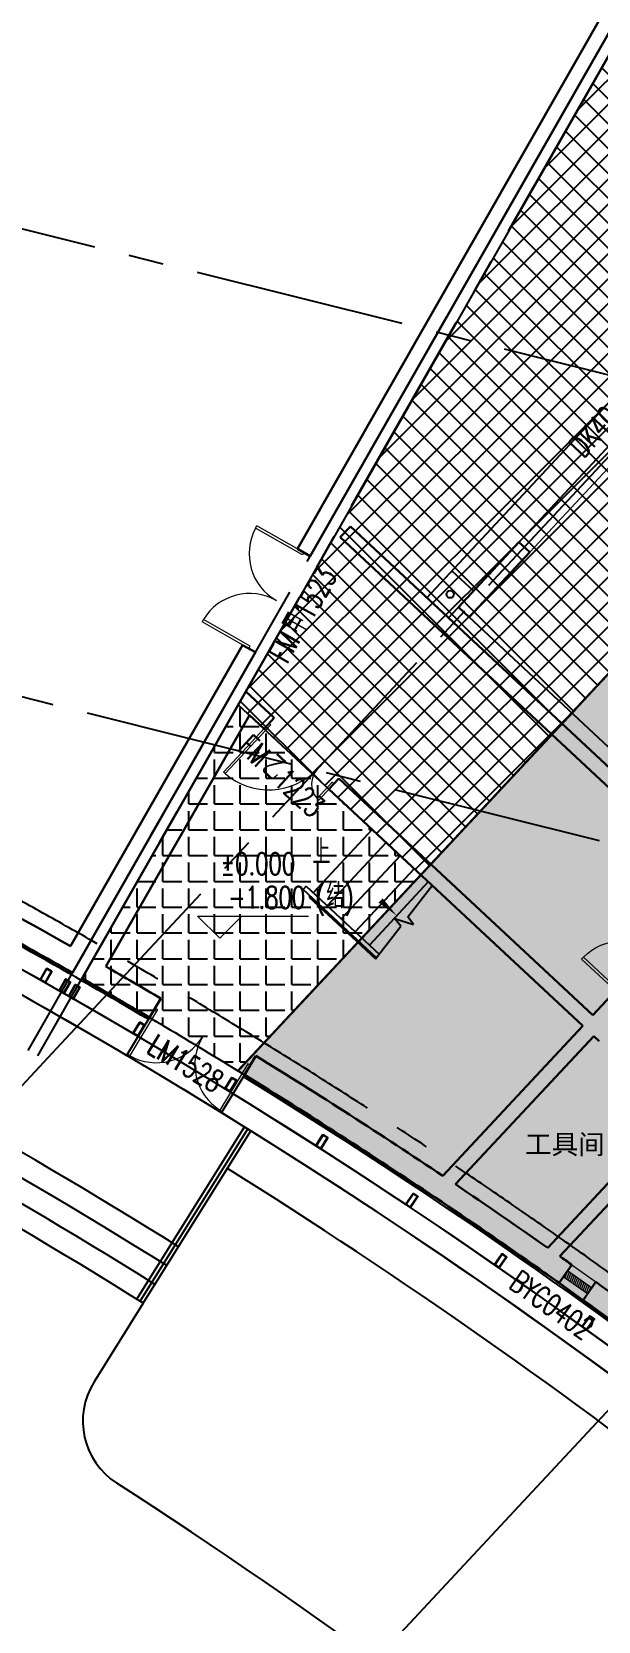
# Model space of a CAD drawing. Extents: x 138868 to 1251000, y -188972 to 132579.
# Drawn here: x 247541 to 255207, y 42981 to 64503 of the extents above; entities that cross this region are included whole.
import ezdxf
from ezdxf.enums import TextEntityAlignment as Align

# ---------------------------------------------------------------- set-up
doc = ezdxf.new("R2010")
doc.units = 0
doc.linetypes.add('CENTER2', pattern=[28.575000000000003, 19.05, -3.175, 3.175, -3.175])
doc.layers.get('0').update_dxf_attribs({"color": 8})
doc.layers.get('Defpoints').update_dxf_attribs({"color": 8})
for name, color, linetype in [('#幕墙线-平面', 8, 'Continuous'), ('#标注', 8, 'Continuous'), ('#轴线', 8, 'CENTER2'), ('A-FLOR', 8, 'Continuous'), ('A-FLOR-GRND', 8, 'Continuous'), ('A-FLOR-PIPE', 8, 'Continuous'), ('A-FLOR-RAIL', 8, 'Continuous'), ('A-ROAD', 8, 'Continuous'), ('A-THERMAL', 8, 'Continuous'), ('CURTWALL', 8, 'Continuous'), ('DIM_SYMB', 8, 'Continuous'), ('STAIR', 8, 'Continuous'), ('WINDOW_TEXT', 8, 'Continuous'), ('建-填充', 8, 'Continuous'), ('数据中心轮廓线', 8, 'Continuous')]:
    doc.layers.add(name, color=color, linetype=linetype)
for name, color, linetype, lineweight in [('DIM_ELEV', 8, 'Continuous', 5), ('DOOR_FIRE', 8, 'Continuous', 13), ('DOOR_FIRE_TEXT', 8, 'Continuous', 9), ('PUB_TEXT', 8, 'Continuous', 5), ('WALL', 8, 'Continuous', 30), ('WINDOW', 8, 'Continuous', 13)]:
    doc.layers.add(name, color=color, linetype=linetype, lineweight=lineweight)
doc.styles.add('_TCH_DIM', font='SIMPLEX', dxfattribs={"bigfont": 'GBCBIG'})
doc.styles.add('_TCH_WINDOW', font='SIMPLEX', dxfattribs={"height": 3.5, "bigfont": 'GBCBIG'})
doc.styles.add('JHZX', font='jrs.shx', dxfattribs={"width": 0.6, "bigfont": 'jhz.shx'})
doc.styles.get("Standard").update_dxf_attribs({"font": 'arial.ttf'})
doc.dimstyles.new('JZBZ-300', dxfattribs={"dimscale": 300, "dimtxt": 3, "dimasz": 1.5, "dimexe": 1, "dimexo": 1, "dimgap": 0.5, "dimtad": 1, "dimdec": 0, "dimdsep": 46, "dimtxsty": 'JHZX', "dimblk1": 'ARCHTICK', "dimblk2": 'ARCHTICK', "dimsah": 1, "dimcen": 0, "dimclrd": 1, "dimclre": 1, "dimclrt": 2, "dimadec": 1, "dimazin": 2, "dimtfac": 1, "dimtdec": 0, "dimtix": 1, "dimtmove": 0, "dimatfit": 3, "dimfxl": 1, "dimtolj": 1, "dimlwd": -1, "dimlwe": -1, "dimarcsym": 1})

# ---------------------------------------------------------------- blocks, each defined once
blk = doc.blocks.new('$DorLib2D$00000002')
for p, q in [((-0.5, -5.684341886080802e-17), (-0.5000000000000007, 0.4875)), ((-0.4750000000000007, 0.4875), (-0.5000000000000007, 0.4875)), ((-0.475, -2.842170943040401e-17), (-0.4750000000000007, 0.4875)), ((0.475, -2.842170943040401e-17), (0.4750000000000007, 0.4875)), ((0.4750000000000007, 0.4875), (0.5000000000000007, 0.4875)), ((0.5, -5.684341886080802e-17), (0.5000000000000007, 0.4875)), ((-0.5, -5.684341886080802e-17), (-0.475, -2.842170943040401e-17)), ((0.5, -5.684341886080802e-17), (0.475, -2.842170943040401e-17))]:
    blk.add_line(p, q)
for centre, start, end in [((-0.4875, -4.263256414560601e-17), 0, 88.53071641864632), ((0.4875, -4.263256414560601e-17), 91.4692835813537, 180)]:
    blk.add_arc(centre, 0.4875, start, end)
blk = doc.blocks.new('$WINLIB2D$00000007')
for points in [[(-0.5, 0.5), (0.5, 0.5)], [(-0.5, 0.5), (-0.5000000000000071, -0.5)], [(0.4999999999999929, 0.4999999999999716), (0.4999999999999929, -0.4999999999999858)], [(-0.5, -0.5), (0.5, -0.5)]]:
    blk.add_lwpolyline(points)
blk = doc.blocks.new('$DorLib2D$00000225')
for p, q in [((0.4750000000000032, -0.001447885298549778), (0.4750000000000032, 0.7521225008925327)), ((0.4750000000000032, 0.7521225008925327), (0.5000000000000036, 0.7521225008925363)), ((0.5000000000000036, -0.001447885298549778), (0.5000000000000036, 0.7521225008925363)), ((-0.4999999999999982, -3.552713678800501e-15), (-0.5, 0.252035990386009)), ((-0.4750000000000014, 0.252035990386009), (-0.5, 0.252035990386009)), ((-0.4749999999999996, -3.552713678800501e-15), (-0.4750000000000014, 0.252035990386009)), ((-0.4749999999999996, -3.552713678800501e-15), (-0.4999999999999947, -3.552713678800501e-15)), ((0.4750000000000032, -0.001447885298549778), (0.4999999999999929, -0.001447885298549778))]:
    blk.add_line(p, q)
for centre, radius, start, end in [((0.5046168020419071, -0.001920809357812914), 0.7546247204382253, 92.24926861260724, 179.7237749158362), ((-0.5007908120542499, 0.002572563917482285), 0.2507930763238999, 359.7898704778746, 84.09743784757413)]:
    blk.add_arc(centre, radius, start, end)
blk = doc.blocks.new('$WINLIB2D$00000039')
for points in [[(-0.4999999999983409, 0.5000000000445652), (-0.4999999999999964, -0.4999999999999716)], [(0.5000000000016591, 0.4999999999536158), (-0.4999999999983409, 0.5000000000445652)], [(-0.499999999999428, 0.1666666667124446), (0.500000000000572, 0.1666666666205998)], [(-0.4518745131427302, -0.1666666666260284), (-0.5000000000072298, 0.08358586507802102)], [(-0.3838834764901549, -0.166666666632409), (-0.4479860405916831, 0.1666666667079113)], [(-0.3158924398378069, -0.166666666637866), (-0.3799950039392748, 0.1666666667006353)], [(-0.2479014031851996, -0.166666666645142), (-0.3120039672867243, 0.1666666666951784)], [(-0.1799103665328481, -0.1666666666505989), (-0.2440129306343159, 0.1666666666887977)], [(-0.1119193298802692, -0.1666666666569512), (-0.1760218939817904, 0.1666666666824455)], [(-0.04392829322788927, -0.1666666666633319), (-0.1080308573293216, 0.1666666666760648)], [(0.02406274342471804, -0.1666666666696841), (-0.04003982067680312, 0.1666666666697125)], [(0.09205378007703402, -0.1666666666751411), (0.02795121597557682, 0.1666666666642556)], [(0.1600448167296129, -0.1666666666815217), (0.0959422526280953, 0.1666666666578749)], [(0.2280358533819644, -0.166666666687874), (0.163933289280525, 0.1666666666505989)], [(0.2960268900345753, -0.1666666666942547), (0.231924325933047, 0.1666666666460657)], [(0.3640179266869801, -0.1666666667006069), (0.2999153625854838, 0.166666666639685)], [(0.4320089633395341, -0.1666666667060639), (0.3679063992380058, 0.166666666632409)], [(0.4999999999916831, -0.1666666667115209), (0.4358974358904746, 0.1666666666260568)], [(0.4999999999983338, -0.5000000000463842), (0.4999999999999609, 0.4999999999999432)], [(-0.500000000000572, -0.1666666666214951), (0.499999999999428, -0.1666666667124446)], [(0.4999999999983338, -0.5000000000463842), (-0.5000000000016662, -0.4999999999554348)]]:
    blk.add_lwpolyline(points)
blk = doc.blocks.new('A$Cd70d14ae')
at = {"layer": '建-填充'}
h = blk.add_hatch(dxfattribs=at)
h.set_pattern_fill('ANSI37', color=256, scale=150)
h.set_pattern_definition([(45, (-1181910.985593817, -339208.7316489072), (-168.3798022700466, 168.3798022700466), []), (135, (-1181910.985593817, -339208.7316489072), (-168.3798022700466, -168.3798022700466), [])])
edge = h.paths.add_edge_path()
edge.add_line((44003.66770309326, -54691.26008495793), (73367.41551958487, -23202.49571749812))
edge.add_arc((0.0003308909508632496, -124899.9991782589), 125399.9992887625, 54.19226882732071, 55.16045545718558)
edge.add_line((71638.53380704133, -21977.30807951174), (68247.36294501924, -25613.89360229502))
edge.add_line((68247.36294501924, -25613.89360229502), (65541.35429728191, -23090.49971506133))
edge.add_line((65541.35429728191, -23090.49971506133), (62507.1214453757, -26344.31608437526))
edge.add_line((62507.1214453757, -26344.31608437526), (57150.29470847428, -25008.88429864321))
edge.add_line((57150.29470847428, -25008.88429864321), (46074.22901807888, -44427.2946118351))
edge.add_line((46074.22901807888, -44427.2946118351), (43111.37311073113, -49620.46677691641))
edge.add_line((43111.37311073113, -49620.46677691641), (43111.99489904521, -49621.04660389974))
edge.add_line((43111.99489904521, -49621.04660389974), (41533.47666225908, -52387.76966309902))
edge.add_line((41533.47666225908, -52387.76966309902), (44003.66770309326, -54691.26008495793))
h = blk.add_hatch(dxfattribs=at)
h.set_pattern_fill('沙地', color=256, scale=200)
h.set_pattern_definition([(0, (-1181710.985593817, -339008.7316489072), (200, 200), [0, -400])])
edge = h.paths.add_edge_path()
edge.add_arc((-5.799514474347234e-05, -124899.9997239537), 125399.9999588372, 50.595484492603475, 54.19226882909709, ccw=False)
edge.add_arc((74905.38638249483, -33723.34112868203), 7399.999999524198, -43.000000001942624, 50.595484496434494, ccw=False)
edge.add_line((80317.4037739576, -38770.12899300351), (58913.48786749036, -61723.01868310437))
edge.add_line((58913.48786749036, -61723.01868310437), (58689.12700524527, -61953.37206457043))
edge.add_line((58689.12700524527, -61953.37206457043), (58356.02656423437, -62261.32573112228))
edge.add_arc((53501.47046901046, -56676.2305760567), 7400.000187352208, 231.89625553434, 310.9971188627708, ccw=False)
edge.add_arc((-5.258012242848054e-05, -124899.9997113437), 79299.99994527503, 51.8962543357454, 56.07277768417117)
edge.add_line((44260.45438872185, -59101.04710592562), (41529.68595674797, -57344.2806989107))
edge.add_line((41529.68595674797, -57344.2806989107), (45927.7232496303, -52631.43135201052))
edge.add_line((45927.7232496303, -52631.43135201052), (45913.26296266005, -52643.46987978922))
edge.add_line((45913.26296266005, -52643.46987978922), (73367.41551958487, -23202.49571749812))
h = blk.add_hatch(dxfattribs=at)
h.set_pattern_fill('ANGLE', color=256, scale=100)
h.set_pattern_definition([(0, (-1181910.985593817, -339208.7316489072), (0, 349.25), [254, -95.25]), (90, (-1181910.985593817, -339208.7316489072), (-349.25, 2.138539473011066e-14), [254, -95.25])])
edge = h.paths.add_edge_path()
edge.add_line((41533.47666225908, -52387.76966309902), (39420.09694018704, -56091.96279412421))
edge.add_arc((-5.234142008703202e-05, -124899.9997107704), 79299.99994465883, 58.418996831105915, 60.191621896374215, ccw=False)
edge.add_line((41529.68595674797, -57344.2806989107), (44003.66770309326, -54691.26008495793))
edge.add_line((44003.66770309326, -54691.26008495793), (41533.47666225908, -52387.76966309902))
at = {"layer": 'A-FLOR'}
for points in [[(44003.66770309326, -54691.26008495793), (73367.41551958487, -23202.49571749812, 0.004224536247316131), (71638.53380704133, -21977.30807951174), (68247.36294501924, -25613.89360229502), (65541.35429728191, -23090.49971506133), (62507.1214453757, -26344.31608437526), (57150.29470847428, -25008.88429864321), (46074.22901807888, -44427.2946118351), (43111.37311073113, -49620.46677691641), (43111.99489904521, -49621.04660389974), (41533.47666225908, -52387.76966309902)], [(41533.47666225908, -52387.76966309902), (39420.09694018704, -56091.96279412421, -0.007734690186269356), (41529.68595674797, -57344.2806989107), (44003.66770309326, -54691.26008495793)]]:
    blk.add_lwpolyline(points, format="xyb", close=True, dxfattribs=at)
blk.add_lwpolyline([(73367.4155195844, -23202.49571749783, 30, 30, -0.01569522088522697), (79602.84282119965, -28005.48287585442, 30, 30, -0.4327152502928488), (80317.4037739576, -38770.12899300351, 30, 30, 0), (80317.4037739576, -38770.12899300351, 30, 30, 0), (58913.48786749036, -61723.01868310437, 30, 30, 0), (58689.12700524527, -61953.37206457043, 30, 30, 0), (58356.02656423437, -62261.32573112228, 30, 30, -0.3595335964508717), (48935.02431424824, -62499.25146632234, 30, 30, 0.01822553852093915), (44260.45438872185, -59101.04710592562, 30, 30, 0), (41529.68595674797, -57344.2806989107, 30, 30, 0), (45927.7232496303, -52631.43135201052, 30, 30, 0), (45913.26296266005, -52643.46987978922, 30, 30, 0), (73367.41551958487, -23202.49571749812, 0, 0, 0)], format="xyseb", dxfattribs=at)
at = {"layer": 'A-FLOR-GRND', "ltscale": 5}
blk.add_lwpolyline([(66033.56840754996, -16885.51994499011, -0.03476963203113186), (80364.59261737086, -27078.2626046426, -0.4327152502716788), (81195.02831922771, -39588.52701144561), (59791.11241275372, -62541.41670154745, -0.3893999561661741), (48194.51964070555, -63443.52507527499, 0.02663891285834788), (41386.69465708686, -58667.44349584205)], format="xyb", dxfattribs=at)
at = {"layer": 'A-FLOR-PIPE'}
for p, q in [((44084.87886220147, -50938.47381492628), (65934.18385913639, -27507.96280041838)), ((44377.42034284957, -51211.27315895073), (62245.77737648293, -32049.80617652554)), ((44425.87804224319, -50572.79696412629), (44718.41952289105, -50845.59630815114)), ((44084.87886221218, -50938.47381493612), (44377.42034286004, -51211.27315896098))]:
    blk.add_line(p, q, dxfattribs=at)
blk.add_circle((44401.64919255138, -50892.03506154346), 50, dxfattribs=at)
at = {"layer": 'A-FLOR-RAIL'}
for p, q in [((40162.56336811348, -60437.75506367057), (41619.84138056752, -58105.6227553779)), ((40204.96577285253, -60464.2510269921), (41662.24378530658, -58132.11871869944))]:
    blk.add_line(p, q, dxfattribs=at)
at = {"layer": 'A-ROAD'}
blk.add_line((40247.36817759136, -60490.74699031358), (39581.42198300571, -61556.48367384612), dxfattribs=at)
for centre, radius, start, end in [((-2.328306436538696e-10, -124899.9997902364), 69700.0000000002, 29.17279871048861, 150.8272012895114), ((40429.47007778846, -62086.4029402773), 1000, 147.9999998562345, 237.2329652391417), ((-2.328306436538696e-10, -124899.9997902364), 73700.0000000002, 27.45097927911282, 57.23296523914176)]:
    blk.add_arc(centre, radius, start, end, dxfattribs=at)
at = {"layer": 'A-THERMAL', "ltscale": 5}
for points in [[(64521.82260695819, -17337.83493830508, -0.03687290947385417), (79621.88666630883, -27982.30235501705, -0.432715250271674), (80339.34448833318, -38790.58893017244), (58935.42858185919, -61743.47862027428, -0.3893999561661921), (48916.51180359279, -62522.85829694016, 0.02813842068170495), (41603.03414781182, -57424.66757356364, 0.02813842068170495)], [(40314.41528553516, -56646.93518318143, 0.01145304359925396), (37146.53022544272, -54872.37523889262, 0.01145304359925396)]]:
    blk.add_lwpolyline(points, format="xyb", dxfattribs=at)
at = {"layer": 'CURTWALL'}
for points in [[(64660.71196255574, -17106.29715110455, -0.03687290947385393), (79793.28034773536, -27773.67779757705, -0.4327152502716805), (80536.80998777036, -38974.72848738934), (59132.89408129637, -61927.61817749118, -0.3893999561661936), (48749.89822754194, -62735.31986117148, 0.02813842068170497), (41461.33086518315, -57654.49398564955, 0.02813842068170497)], [(40177.10114246514, -56879.41061438434, 0.01145304359925363), (37020.00615385291, -55110.8949640902)]]:
    blk.add_lwpolyline(points, format="xyb", dxfattribs=at)
blk.add_arc((2.193008549511433e-05, -124899.999744229), 78700.00000013188, 58.3413304826255, 59.43338865794002, dxfattribs=at)
at = {"layer": 'DIM_ELEV'}
for p, q in [((41283.51440618257, -55550.73164890718), (40983.51440618257, -55250.73164890718)), ((40983.51440618257, -55250.73164890718), (42485.35868625785, -55250.73164890718)), ((41283.51440618257, -55550.73164890718), (41583.51440618257, -55250.73164890718))]:
    blk.add_line(p, q, dxfattribs=at)
at = {"layer": 'DIM_SYMB', "elevation": -1682.692307692308}
blk.add_lwpolyline([(42824.12444558972, -54445.89786431094, 0, 0, 0), (43679.80827648519, -55243.83594558312, 0, 80.00000000000001, 0), (43460.40216599917, -55039.23643756466, 0, 0, 0)], format="xyseb", dxfattribs=at)
at = {"layer": 'STAIR'}
for p, q in [((43345.44940183894, -54077.46158760652), (42547.51132058119, -54933.14541850786)), ((43345.44940183894, -54077.46158760652), (44157.98273240798, -54835.16117633152)), ((43535.60136426007, -54254.78116122255), (42737.66328300186, -55110.46499212435)), ((43725.75332668121, -54432.10073483858), (42927.81524542277, -55287.78456574079)), ((43915.90528910258, -54609.42030845466), (43117.96720780805, -55465.10413932393)), ((42452.43533935607, -54844.48563169379), (42411.51543775224, -54888.366853791)), ((42452.43533935607, -54844.48563169379), (43440.82238775631, -55766.17146527191)), ((44106.05725152371, -54786.73988207069), (43308.11917022849, -55642.42371294036)), ((43829.70707259257, -55261.3253098444), (44157.98273239494, -54835.16117633792)), ((42411.51543775224, -54888.366853791), (43404.04493418499, -55813.91558265319)), ((42506.59141897294, -54977.02664061013), (42492.95145176188, -54991.65371463145)), ((42492.95145176188, -54991.65371463145), (43391.78578297165, -55829.83028843493)), ((42696.74338139361, -55154.34621422656), (42683.10341418302, -55168.97328824748)), ((43732.23967794701, -55387.85649346176), (43650.25738148228, -55280.60024390486)), ((43650.25738148228, -55280.60024390486), (43906.62932862947, -55361.96158185595)), ((43906.62932862947, -55361.96158185595), (43829.70707259257, -55261.3253098444)), ((42886.89534381428, -55331.665787843), (42873.25537660415, -55346.29286186351)), ((43077.04730619956, -55508.9853614262), (43063.40733902552, -55523.61243547959)), ((43391.78578299657, -55829.83028844435), (43732.23967794701, -55387.85649346176)), ((43267.19926862046, -55686.30493504263), (43253.55930144666, -55700.93200909562)), ((40247.36817759159, -60490.74699031364), (41704.64619004563, -58158.61468202097))]:
    blk.add_line(p, q, dxfattribs=at)
for radius in [76849.99999993117, 76549.99999993117, 76249.99999993117, 75949.99999993117]:
    blk.add_arc((-0.0001059733331203461, -124899.9997901765), radius, 57.99999984907587, 64.00000163209756, dxfattribs=at)
at = {"layer": 'WALL'}
for p, q in [((47224.31384287961, -41703.29790031817), (42334.59557072632, -50275.88661357306)), ((42508.32187362574, -50374.97834724362), (47463.43283322849, -41687.74404845794)), ((43051.07840535184, -49974.43929286255), (42914.67873333953, -50120.71003318671)), ((42914.67873333953, -50120.71003318671), (47970.9245785824, -54835.73556307331)), ((43051.07840535184, -49974.43929286255), (48253.5949909261, -54825.86449476791)), ((42334.59557072632, -50275.88661357306), (42508.32187362574, -50374.97834724362)), ((45332.21804693993, -50187.37797668047), (44513.82001486165, -51065.00241862726)), ((44660.09075518535, -51201.40209063981), (45478.4887872641, -50323.77764869324)), ((45478.4887872641, -50323.77764869324), (45332.21804693993, -50187.37797668047)), ((44513.82001486165, -51065.00241862726), (44660.09075518535, -51201.40209063981)), ((41591.40756820654, -51578.8338853037), (39264.65920254611, -55658.0580180476)), ((41765.13387110597, -51677.92561897426), (41591.40756820654, -51578.8338853037)), ((39289.87239209865, -56017.52095684031), (41765.13387110597, -51677.92561897426)), ((39420.09686028864, -56091.96274835023), (41634.94338728231, -52208.9234233477)), ((42019.14167487365, -52567.19412259629), (41634.94338728231, -52208.9234233477)), ((39742.14980891556, -55931.01018942764), (41683.42266276223, -52527.59657131997)), ((41683.42266276223, -52527.59657131997), (41882.74200285901, -52713.46486292279)), ((41882.74200285901, -52713.46486292279), (42019.14167487365, -52567.19412259629)), ((42896.76611681771, -53385.59215467051), (42760.36644480284, -53531.862894997)), ((42760.36644480284, -53531.862894997), (46197.72884241655, -56737.25518728333)), ((46334.12851443235, -56590.98444695974), (42896.76611681771, -53385.59215467051)), ((40332.12473606458, -56622.55320553447), (40487.14831050881, -56365.69582845003)), ((46641.02777218912, -56261.87528581376), (46334.12851443235, -56590.98444695974)), ((44303.47167322435, -58768.59730426018), (46197.72884241655, -56737.25518728333)), ((44471.60901897633, -58881.54791281692), (46343.99958273792, -56873.65485928435)), ((46343.99958273792, -56873.65485928435), (46417.13498241105, -56941.85472284112)), ((41771.37797195953, -57140.77916374349), (41616.3543975153, -57397.63654082804)), ((45721.32700824179, -59740.80816414056), (47441.03010568721, -57896.65237188613)), ((45886.45322548295, -59856.98781269399), (47587.3008460144, -58033.05204391771)), ((45874.82825624291, -60216.22957573237), (46048.99458101229, -59971.96197322063)), ((46374.6836857677, -60204.1830038008), (46200.51736099832, -60448.4506063126))]:
    blk.add_line(p, q, dxfattribs=at)
for centre, radius, start, end in [((-0.0001053058076649904, -124899.999999227), 79599.99999928847, 60.44395931966685, 62.09509602949529), ((-0.0001053011510521173, -124899.9999992284), 79299.99999928697, 60.29999992808109, 62.09305363323944), ((-5.269190296530724e-05, -124899.9997113525), 79599.99994533822, 59.42721472723988, 60.04807042820662), ((-5.269097164273262e-05, -124899.9997113536), 79299.99994533883, 59.42925711181631, 60.1916219668332), ((-5.269190296530724e-05, -124899.9997113477), 79599.99994533422, 56.18064631429497, 58.34750441279915), ((-5.269190296530724e-05, -124899.9997113502), 79299.99994533634, 56.13087752258949, 58.34546201867878), ((-5.257106386125088e-05, -124899.9997113404), 79599.99994526687, 54.94317809410643, 56.03484887364628), ((-5.257059819996357e-05, -124899.9997113332), 79299.99994526092, 54.89045867153144, 56.13087752258949), ((-5.258200690150261e-05, -124899.9997113267), 79299.99994526211, 54.65508670258122, 54.89045867153144), ((-5.260156467556953e-05, -124899.9997113495), 79599.99994529197, 54.654542079474, 54.79784982614854), ((-5.258200690150261e-05, -124899.999711327), 79599.99994526242, 53.27476246252232, 54.36662329258339), ((-5.257688462734222e-05, -124899.9997113321), 79299.99994526357, 53.21803863365056, 54.36607867634144)]:
    blk.add_arc(centre, radius, start, end, dxfattribs=at)
at = {"layer": 'WINDOW'}
blk.add_arc((-5.269120447337627e-05, -124899.9997113527), 79299.99994533815, 58.34546206543458, 59.42925706734476, dxfattribs=at)
at = {"layer": '数据中心轮廓线'}
for p, q in [((40332.12473606504, -56622.55320553377), (40022.07746249787, -57136.26816633588)), ((41616.3543975167, -57397.63654082618), (41306.30724569084, -57911.35157488636))]:
    blk.add_line(p, q, dxfattribs=at)
for points in [[(64815.03349667133, -16849.03290123178, -0.03687290683237934), (79983.71777094711, -27541.87273326563, -0.4327152502716894), (80756.21609825615, -39179.32799540809), (59352.30019178215, -62132.21768550994, -0.3893999561661833), (48564.77203192795, -62971.38826587144, 0.02812936554989807), (41306.30724569084, -57911.35157488636, 0.02812936554989807)], [(40022.07746249763, -57136.26816633588, 0.01143494573843495), (36881.93997263, -55377.25162901048)]]:
    blk.add_lwpolyline(points, format="xyb", dxfattribs=at)
at = {"layer": 'DOOR_FIRE', "zscale": 200}
for name, p, xscale, yscale, rotation in [('$DorLib2D$00000002', (42049.86472092266, -50976.90611626551), 1500, 1500, 60.30000000566113), ('$DorLib2D$00000225', (42389.75405985513, -53049.52850880561), 1200, 1200, 137.0000000000592), ('$DorLib2D$00000002', (47225.66191237932, -55781.5598456139), -1500, 1500, 47.00000000000798)]:
    blk.add_blockref(name, p, dxfattribs=dict(at, xscale=xscale, yscale=yscale, rotation=rotation))
at = {"layer": 'WINDOW'}
ref = blk.add_blockref('$WINLIB2D$00000007', (46769.35013721325, -48792.87040946283), dxfattribs=dict(at, xscale=4000.000000000001, yscale=200, zscale=4000.000000000001, rotation=47.00000000000453))
ref.add_attrib('A', 'DK4040', (46204.74226030079, -49059.41497392685), dxfattribs={"layer": 'WINDOW_TEXT', "height": 297.5, "rotation": 47.00000000000453, "style": '_TCH_WINDOW', "width": 0.7058823529411765})
ref = blk.add_blockref('$DorLib2D$00000002', (41051.75136053399, -56881.66617383272), dxfattribs=dict(at, xscale=1500, yscale=1500, zscale=1500, rotation=148.8873595664467))
ref.add_attrib('A', 'LM1528', (40279.40968253324, -57088.0745467497), dxfattribs={"layer": 'WINDOW_TEXT', "height": 297.5, "rotation": 328.8873595664467, "style": '_TCH_WINDOW', "width": 0.7058823529411765})
ref = blk.add_blockref('$WINLIB2D$00000039', (46124.75597152626, -60210.20628903585), dxfattribs=dict(at, xscale=399.9999999999999, yscale=299.9999999999999, zscale=399.9999999999999, rotation=144.5105826866973))
ref.add_attrib('A', 'BYC0402', (45179.3596954497, -60271.20271245966), dxfattribs={"layer": 'WINDOW_TEXT', "height": 297.5, "rotation": 324.5105826866974, "style": '_TCH_WINDOW', "width": 0.7058823529411765})
at = {"layer": 'DOOR_FIRE_TEXT', "style": '_TCH_WINDOW', "width": 0.7058823529411765}
for s, rotation, p in [('1523', 60.30000000566113, (42523.37804886419, -51266.71133088513)), ('FM', 60.30000000566113, (42193.52907583094, -51844.99814127455)), ('FM', 317.0000000000592, (41511.89529011352, -52989.63528608368)), ('1223', 317.0000000000592, (41998.79012678773, -53443.67206664395))]:
    blk.add_text(s, height=297.5, rotation=rotation, dxfattribs=at).set_placement(p)
at = {"layer": 'DOOR_FIRE_TEXT', "style": '_TCH_WINDOW'}
for s, rotation, p in [('甲', 60.30000000566113, (42401.62171653658, -51480.17290518997)), ('乙', 317.0000000000592, (41819.06384479394, -53276.07459730963))]:
    blk.add_text(s, height=337.5886524822695, rotation=rotation, dxfattribs=at).set_placement(p)
at = {"layer": 'PUB_TEXT', "style": '_TCH_DIM'}
for s, p in [('上', (42538.82166862185, -54549.28803650447)), ('结', (42725.35868625785, -55145.73164890718))]:
    blk.add_text(s, height=337.5886524822695, dxfattribs=at).set_placement(p)
at = {"layer": 'PUB_TEXT', "style": '_TCH_DIM', "width": 0.7058823529411765}
for s, p in [('%%P0.000', (41295.35868625785, -54690.73164890718)), ('-1.800', (41395.35868625785, -55145.73164890718)), ('(', (42585.35868625785, -55145.73164890718)), (')', (42971.10336710885, -55145.73164890718))]:
    blk.add_text(s, height=297.5, dxfattribs=at).set_placement(p)
at = {"layer": 'PUB_TEXT'}
blk.add_text('工具间', height=264.3459915611814, dxfattribs=at).set_placement((45412.56933817454, -58472.05457640067))
blk = doc.blocks.new('*U3166')
blk.add_line((-8.960830237663566e-17, -20), (0, 0))
blk.add_circle((0, -24), 4)
at = {"style": 'JHZX', "width": 0.75}
blk.add_attdef('AXES', text='', height=4, dxfattribs=at).set_placement((0, -24), align=Align.MIDDLE_CENTER)
blk = doc.blocks.new('_ARCHTICK')
at = {"color": 0, "linetype": 'ByBlock', "const_width": 0.15}
blk.add_lwpolyline([(-0.5, -0.5), (0.5, 0.5)], dxfattribs=at)
blk = doc.blocks.new('*D3274')
at = {"layer": '#标注', "ltscale": 300, "transparency": 16777216}
for p, q in [((176365.487380014, 43882.58102705258), (178689.3716158042, 39511.99044240063)), ((255922.2780309852, 33408.73083333988), (252546.3861482754, 29788.53001069808))]:
    blk.add_line(p, q, dxfattribs=at)
blk.add_arc((208801.98449852, -17121.59754685306), 64441.50561969092, 46.99999999366505, 117.9999999999995, dxfattribs=at)
at = {"layer": 'Defpoints', "color": 0, "ltscale": 300, "transparency": 16777216}
for p in [(176224.6459111782, 44147.46530491026), (230136.2096071099, 43685.95531912461), (256126.8775390282, 33628.13694380301), (208801.98449852, -17121.59754685306)]:
    blk.add_point(p, dxfattribs=at)
at = {"layer": '#标注', "ltscale": 300, "transparency": 16777216, "xscale": 450, "yscale": 450, "zscale": 450}
for p, rotation in [((178548.5301469685, 39776.87472025832), 207.9999999999994), ((252750.9856563184, 30007.93612116121), 316.9999999936651)]:
    blk.add_blockref('_ARCHTICK', p, dxfattribs=dict(at, rotation=rotation))
at = {"layer": '#标注', "ltscale": 300, "transparency": 16777216, "insert": (217291.6045668826, 47363.46897533594), "char_height": 900, "attachment_point": 5, "rotation": 352.4999999968323, "style": 'JHZX'}
blk.add_mtext('\\A1;71°', dxfattribs=at)
blk = doc.blocks.new('*D3275')
at = {"layer": '#标注', "ltscale": 300, "transparency": 16777216}
for p, q in [((243033.9699596625, 42893.46156487268), (241175.9999483284, 39636.09338841675)), ((255922.2780309852, 33408.73083333988), (253364.7841804471, 30666.15445255028))]:
    blk.add_line(p, q, dxfattribs=at)
blk.add_arc((208801.9844985199, -17121.59754685308), 65641.50561969054, 46.99999999366501, 60.29999991711364, dxfattribs=at)
at = {"layer": 'Defpoints', "color": 0, "ltscale": 300, "transparency": 16777216}
for p in [(243182.6075605692, 43154.05101898911), (249724.5284164842, 34202.39936786648), (256126.8775390282, 33628.13694380301), (208801.9844985199, -17121.59754685308)]:
    blk.add_point(p, dxfattribs=at)
at = {"layer": '#标注', "ltscale": 300, "transparency": 16777216, "xscale": 450, "yscale": 450, "zscale": 450}
for p, rotation in [((241324.6375492351, 39896.68284253318), 150.2999999171136), ((253569.3836884901, 30885.56056301341), 316.999999993665)]:
    blk.add_blockref('_ARCHTICK', p, dxfattribs=dict(at, rotation=rotation))
at = {"layer": '#标注', "ltscale": 300, "transparency": 16777216, "insert": (248064.4019011536, 36230.06265660141), "char_height": 900, "attachment_point": 5, "rotation": 323.6499999553893, "style": 'JHZX'}
blk.add_mtext('\\A1;13.3°', dxfattribs=at)
blk = doc.blocks.new('*D3280')
at = {"layer": '#标注', "ltscale": 300, "transparency": 16777216}
for p, q in [((146690.8966844672, 99692.36909648812), (145493.7441984293, 101943.8854600347)), ((299030.3676289878, 79636.49725693115), (300769.4634487099, 81501.44919732254))]:
    blk.add_line(p, q, dxfattribs=at)
blk.add_arc((208801.9844985199, -17121.59754685307), 134550.0001244252, 46.99999999366509, 117.9999999999996, dxfattribs=at)
at = {"layer": 'Defpoints', "color": 0, "ltscale": 300, "transparency": 16777216}
for p in [(253346.5674254924, 109840.9271025288), (146831.7381533029, 99427.48481863044), (298825.7681209447, 79417.09114646801), (208801.9844985199, -17121.59754685307)]:
    blk.add_point(p, dxfattribs=at)
at = {"layer": '#标注', "ltscale": 300, "transparency": 16777216, "xscale": 450, "yscale": 450, "zscale": 450}
for p, rotation in [((145634.5856672651, 101679.001182177), 207.9999999999996), ((300564.8639406668, 81282.04308685943), 316.9999999936651)]:
    blk.add_blockref('_ARCHTICK', p, dxfattribs=dict(at, rotation=rotation))
at = {"layer": '#标注', "ltscale": 300, "transparency": 16777216, "insert": (226442.5994007086, 116872.1755902029), "char_height": 900, "attachment_point": 5, "rotation": 352.49999999683234, "style": 'JHZX'}
blk.add_mtext('\\A1;71°', dxfattribs=at)
blk = doc.blocks.new('*D3281')
at = {"layer": '#标注', "ltscale": 300, "transparency": 16777216}
for p, q in [((274351.1665590371, 97798.3518248455), (275020.0357641029, 98971.00437009752)), ((299030.3676289878, 79636.49725693114), (299951.0654165382, 80623.82475547021))]:
    blk.add_line(p, q, dxfattribs=at)
blk.add_arc((208801.98449852, -17121.59754685318), 133350.0001244256, 46.99999999366511, 60.29999991711377, dxfattribs=at)
at = {"layer": 'Defpoints', "color": 0, "ltscale": 300, "transparency": 16777216}
for p in [(274202.5289581304, 97537.76237072903), (291935.6845109614, 87142.54036942993), (298825.7681209448, 79417.09114646798), (208801.98449852, -17121.59754685318)]:
    blk.add_point(p, dxfattribs=at)
at = {"layer": '#标注', "ltscale": 300, "transparency": 16777216, "xscale": 450, "yscale": 450, "zscale": 450}
for p, rotation in [((274871.3981631963, 98710.41491598112), 150.2999999171138), ((299746.4659084952, 80404.41864500707), 316.9999999936651)]:
    blk.add_blockref('_ARCHTICK', p, dxfattribs=dict(at, rotation=rotation))
at = {"layer": '#标注', "ltscale": 300, "transparency": 16777216, "insert": (288196.3274677519, 90763.25235255393), "char_height": 900, "attachment_point": 5, "rotation": 323.6499999553895, "style": 'JHZX'}
blk.add_mtext('\\A1;13.3°', dxfattribs=at)
blk = doc.blocks.new('*D3282')
at = {"layer": '#标注', "ltscale": 300, "transparency": 16777216}
for p, q in [((240808.2513159782, 111248.5271582599), (241134.8458755191, 112558.4263906631)), ((274351.1665590371, 97798.35182484551), (275020.0357641031, 98971.00437009774))]:
    blk.add_line(p, q, dxfattribs=at)
blk.add_arc((208801.98449852, -17121.59754685307), 133350.0001244257, 60.29999991711376, 75.99999999999908, dxfattribs=at)
at = {"layer": 'Defpoints', "color": 0, "ltscale": 300, "transparency": 16777216}
for p in [(240735.6747472982, 110957.4384403771), (264030.7245299123, 104253.8893017245), (274202.5289581304, 97537.76237072908), (208801.98449852, -17121.59754685307)]:
    blk.add_point(p, dxfattribs=at)
at = {"layer": '#标注', "ltscale": 300, "transparency": 16777216, "xscale": 450, "yscale": 450, "zscale": 450}
for p, rotation in [((241062.2693068391, 112267.3376727803), 165.9999999999991), ((274871.3981631963, 98710.41491598131), 330.2999999171137)]:
    blk.add_blockref('_ARCHTICK', p, dxfattribs=dict(at, rotation=rotation))
at = {"layer": '#标注', "ltscale": 300, "transparency": 16777216, "insert": (258655.2211414537, 107205.6212330959), "char_height": 900, "attachment_point": 5, "rotation": 338.1499999585564, "style": 'JHZX'}
blk.add_mtext('\\A1;15.7°', dxfattribs=at)
blk = doc.blocks.new('LZ')
at = {"layer": '#幕墙线-平面', "ltscale": 250}
for points in [[(-32.49999999988358, -9.730402962304652e-05, -0.414213562373095), (-40.00002245465294, 7.499880241084611), (-40.00051645992789, 172.4998802403279, -0.414213562373095), (-32.50053891458083, 179.9999026951264), (32.49946108506992, 180.0000973032147, -0.414213562373095), (39.99948353983928, 172.5001197580132), (39.9999775448814, 7.500119758740766, -0.4142135623730949), (32.49999999976717, 9.730400051921606e-05)], [(-32.50001796381548, 5.999902695941273, -0.4142135623730951), (-34.00002245488577, 7.499898204987403), (-34.00051645981148, 172.4998982042016, -0.4142135623730951), (-32.50052095076535, 173.9999026951555), (32.49947904876899, 174.0000973032147, -0.4142135623730951), (33.99948353983928, 172.5001017941977), (33.9999775448814, 7.500101794925286, -0.4142135623730951), (32.49998203583527, 6.000097303971415)]]:
    blk.add_lwpolyline(points, format="xyb", close=True, dxfattribs=at)

msp = doc.modelspace()

# ---------------------------------------------------------------- linework, layer by layer
at = {"layer": '#幕墙线-平面', "ltscale": 500}
msp.add_lwpolyline([(156928.3693391712, 97704.91524870583, 0.0006186609606904662), (156644.3737756643, 97576.1950834025, 0.4324632496480859), (152892.3873621174, 86538.0230444704), (167625.2731387443, 58829.49485344271, 0.3897332674103929), (177836.5475835991, 55230.53932774201, -0.2739152575343032), (257366.7564053151, 44807.01384322898, 0.3893999561442285), (268154.2845650967, 45646.18442381354), (289558.20047192, 68599.07411428978, 0.4327152502695922), (288785.7021367718, 80236.52938204206, 0.06564677347486543), (260814.9680133779, 97641.85271036968, 0.06564677347486543)], format="xyb", dxfattribs=at)
at = {"layer": '#幕墙线-平面'}
msp.add_lwpolyline([(157051.8780598841, 97431.51884070487, 0.0006186612082523815), (156768.5585628543, 97303.10510074015, 0.432463249648085), (153157.2716399168, 86678.86451341579), (167890.1574166021, 58970.33632227842, 0.3897332674103919), (177718.5090697457, 55506.34162876074, -0.2739152575343032), (257551.8826010276, 45043.08224785159, 0.3893999561442295), (267934.8784545215, 45850.78393173631), (289338.7943614342, 68803.67362230847, 0.4327152502695888), (288595.264720506, 80004.72431202413)], format="xyb", dxfattribs=at)
at = {"layer": '#轴线', "ltscale": 150}
for p, q in [((243245.3693167923, 43264.08391604212), (274202.5291539491, 97537.76253941789)), ((243375.7442229288, 43189.90568447707), (274332.8238810073, 97463.44373896456)), ((247881.6092632399, 50739.31081747235), (281574.1798687875, 86870.1692951644)), ((254317.5218374887, 44737.72524892306), (288010.0924430365, 80868.58372661471)), ((260872.0980471512, 58477.10642612516), (210289.8042032905, 71088.68872944138)), ((259384.2783892129, 52509.78770952835), (208801.9845453529, 65121.3700128441)), ((253388.9399303766, 56645.19990067015), (268527.9615513957, 42527.83384970686))]:
    msp.add_line(p, q, dxfattribs=at)
msp.add_arc((208801.98457053, -17121.59760285966), 79799.99999986478, 44.8455156965567, 120.0000000000624, dxfattribs=at)

# ---------------------------------------------------------------- block references
at = {"layer": '#幕墙线-平面', "ltscale": 300}
msp.add_blockref('A$Cd70d14ae', (208801.9845453531, 107778.4023970212), dxfattribs=at)
at = {"layer": '#幕墙线-平面'}
for p, rotation in [((247687.7687499956, 51645.36889789527), 330.512875051714), ((248945.0488959056, 50919.08294621651), 329.4597899942816), ((250188.7684423333, 50169.812408467), 328.4067049368492), ((251418.5072513694, 49397.8103939257), 327.3536198794168), ((252633.8499079039, 48603.33769073634), 326.3005348219844), ((253834.3858599568, 47786.66267781256), 325.2474497645521), ((255019.7095573648, 46948.06123417657), 324.1943647071196)]:
    msp.add_blockref('LZ', p, dxfattribs=dict(at, rotation=rotation))
at = {"layer": '#幕墙线-平面', "ltscale": 300, "xscale": -1, "rotation": 330.4468705665765}
for p in [(247943.5794718881, 51499.99294358742), (248073.4226961785, 51425.86212949263)]:
    msp.add_blockref('LZ', p, dxfattribs=at)
at = {"layer": '#标注', "xscale": 300.0000000000001, "yscale": 300.0000000000001, "zscale": 300.0000000000001, "rotation": 316.9999999928823}
for p, values in [((247881.6092646738, 50739.3108161366), {'AXES': 'B2'}), ((254317.5218385336, 44737.72524795023), {'AXES': 'B3'})]:
    msp.add_blockref('*U3166', p, dxfattribs=at).add_auto_attribs(values)

# ---------------------------------------------------------------- dimensions: what is measured, and where the dimension line sits
at = {"layer": '#标注', "ltscale": 300}
for base, center, p1, p2, picture, middle in [((253346.5674254924, 109840.9271025288), (208801.9844985199, -17121.59754685307), (298825.7681209447, 79417.09114646801), (146831.7381533029, 99427.48481863044), '*D3280', (226442.5994007086, 116872.1755902029)), ((264030.7245299123, 104253.8893017245), (208801.98449852, -17121.59754685307), (274202.5289581304, 97537.76237072906), (240735.6747472982, 110957.4384403771), '*D3282', (258655.2211414536, 107205.6212330959)), ((291935.6845109614, 87142.54036942993), (208801.98449852, -17121.59754685318), (298825.7681209448, 79417.09114646801), (274202.5289581304, 97537.76237072906), '*D3281', (288196.3274677519, 90763.25235255394)), ((230136.2096071099, 43685.95531912461), (208801.98449852, -17121.59754685307), (256126.8775390282, 33628.13694380299), (176224.6459111782, 44147.46530491026), '*D3274', (217291.6045668826, 47363.46897533593)), ((249724.5284164842, 34202.39936786648), (208801.9844985199, -17121.59754685307), (256126.8775390282, 33628.13694380299), (243182.6075605692, 43154.05101898912), '*D3275', (248064.4019011536, 36230.06265660141))]:
    dim = msp.add_angular_dim_3p(base=base, center=center, p1=p1, p2=p2, dimstyle='JZBZ-300', override={"dimclrd": 256, "dimclre": 256, "dimclrt": 256}, dxfattribs=at)
    dim.commit()
    dim.dimension.update_dxf_attribs({"geometry": picture, "text_midpoint": middle})

doc.saveas('drawing.dxf')
